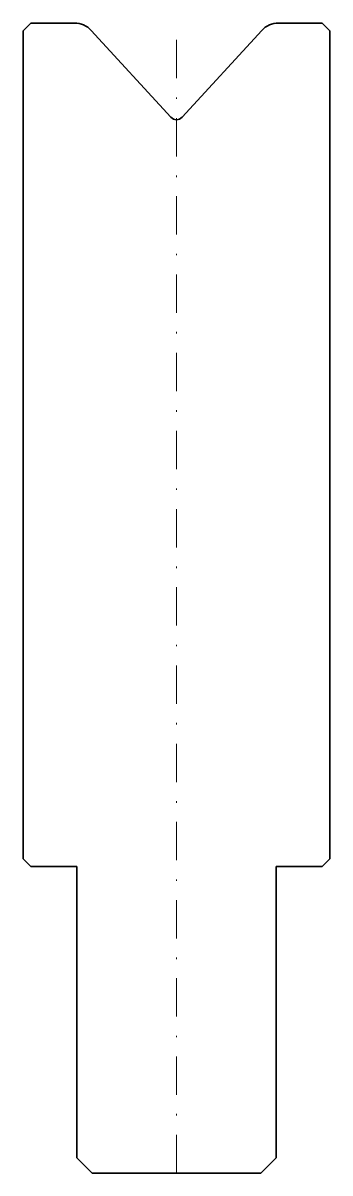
# Model space of a CAD drawing. Header units: millimetres. Extents: x -10 to 10, y -75 to 0.
import ezdxf

# ---------------------------------------------------------------- set-up
doc = ezdxf.new("R2010")
doc.units = ezdxf.units.MM
doc.header["$LTSCALE"] = 5
doc.linetypes.add('AUSGEZOGEN', pattern=[0])
doc.linetypes.add('DASHDOT', pattern=[1, 0.5, -0.25, 0, -0.25])
doc.layers.add('2', color=7, linetype='Continuous')

msp = doc.modelspace()

# ---------------------------------------------------------------- linework, layer by layer
at = {"layer": '2', "color": 7, "linetype": 'AUSGEZOGEN', "lineweight": 35}
for p, q in [((-10, -0.5), (-9.5, 0)), ((-9.5, 0), (-6.66, 0)), ((6.66, 0), (9.5, 0)), ((9.5, 0), (10, -0.5)), ((-10, -54.5), (-10, -0.5)), ((-5.554, -0.487), (-0.369, -6.146)), ((0.369, -6.146), (5.554, -0.487)), ((10, -0.5), (10, -54.5)), ((-9.5, -55), (-10, -54.5)), ((10, -54.5), (9.5, -55)), ((-6.5, -55), (-9.5, -55)), ((-6.5, -74), (-6.5, -55)), ((9.5, -55), (6.5, -55)), ((6.5, -55), (6.5, -74)), ((-5.5, -75), (-6.5, -74)), ((6.5, -74), (5.5, -75)), ((5.5, -75), (-5.5, -75))]:
    msp.add_line(p, q, dxfattribs=at)
at = {"layer": '2', "color": 7, "linetype": 'DASHDOT', "lineweight": 18}
msp.add_line((0, -75), (0, 0), dxfattribs=at)
at = {"layer": '2', "color": 7, "linetype": 'AUSGEZOGEN', "lineweight": 35}
for centre, radius, start, end in [((-6.66, -1.5), 1.5, 42.5, 90), ((6.66, -1.5), 1.5, 90, 137.5), ((0, -5.808), 0.5, 222.5, 317.5)]:
    msp.add_arc(centre, radius, start, end, dxfattribs=at)

doc.saveas('drawing.dxf')
